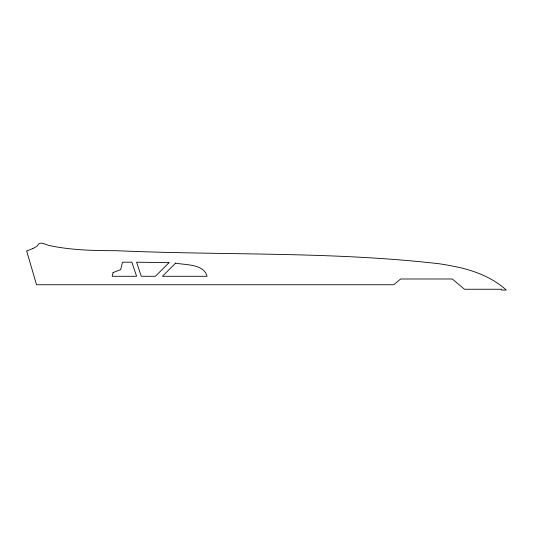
<?xml version="1.0" encoding="UTF-8"?>
<svg xmlns="http://www.w3.org/2000/svg" width="533" height="533" viewBox="0 0 533 533"><rect width="100%" height="100%" fill="white"/><g stroke="black" fill="none" stroke-linecap="round" stroke-linejoin="round"><path stroke-width="0.8" d="M32.893 248.465L29.228 249.99A56.338 56.338 0 0 1 27.156 250.743L26.65 250.91L36.517 284.742L393.674 284.742L400.636 278.992L452.317 278.992L464.456 289.252L501.653 289.252L501.653 290.079L506.35 290.079C491.326 276.587 471.865 269.611 452.284 266.034A271.017 271.017 0 0 0 439.478 263.802C332.425 251.363 224.28 255.5 116.774 250.71C94.434 250.643 71.775 250.27 49.869 245.646C45.745 245.127 39.662 240.136 37.37 245.806A2.612 2.612 0 0 1 37.09 246.066L36.044 246.766A30.707 30.707 0 0 1 32.899 248.478M113.103 272.523L112.157 276.281L136.588 276.281L131.891 262.189L122.497 262.189L120.625 269.685L113.103 272.523M168.988 262.682L155.383 276.281L141.292 276.281L136.588 262.189L168.988 262.682M175.584 263.129L162.432 276.281L207.064 276.281C203.799 263.755 185.704 265.141 175.584 263.129"/></g></svg>
